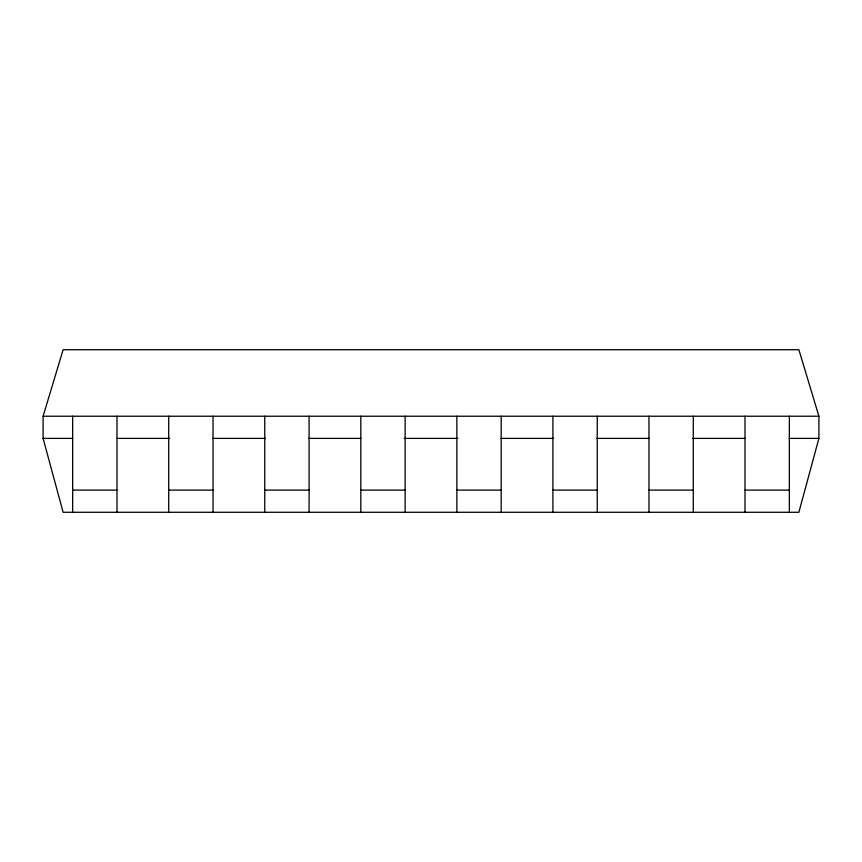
<?xml version="1.0" encoding="UTF-8"?>
<svg xmlns="http://www.w3.org/2000/svg" width="862" height="862" viewBox="0 0 862 862"><rect width="100%" height="100%" fill="white"/><g stroke="black" fill="none" stroke-linecap="round" stroke-linejoin="round"><path stroke-width="1.29" d="M818.9 438.392L798.88 512.276L63.12 512.276L43.1 438.392L43.1 416.227L63.12 349.724L798.88 349.724L818.9 416.227L818.9 438.392L789.269 438.392M43.1 416.227L818.9 416.227M43.1 438.392L72.731 438.392M117.178 438.392L169.706 438.392M212.806 438.392L265.334 438.392M308.434 438.392L360.962 438.392M404.062 438.392L457.937 438.392M501.037 438.392L553.566 438.392M596.666 438.392L649.194 438.392M692.294 438.392L744.822 438.392M72.656 490.112L116.984 490.112M168.704 490.112L213.033 490.112M264.753 490.112L309.092 490.112M360.812 490.112L405.14 490.112M456.86 490.112L501.188 490.112M552.908 490.112L597.247 490.112M648.967 490.112L693.296 490.112M745.016 490.112L789.344 490.112M789.344 416.227L789.344 512.276M745.016 416.227L745.016 512.276M693.296 416.227L693.296 512.276M648.967 416.227L648.967 512.276M597.247 416.227L597.247 512.276M552.908 416.227L552.908 512.276M501.188 416.227L501.188 512.276M456.86 416.227L456.86 512.276M405.14 416.227L405.14 512.276M360.812 416.227L360.812 512.276M309.092 416.227L309.092 512.276M264.753 416.227L264.753 512.276M213.033 416.227L213.033 512.276M168.704 416.227L168.704 512.276M116.984 416.227L116.984 512.276M72.656 416.227L72.656 512.276"/></g></svg>
